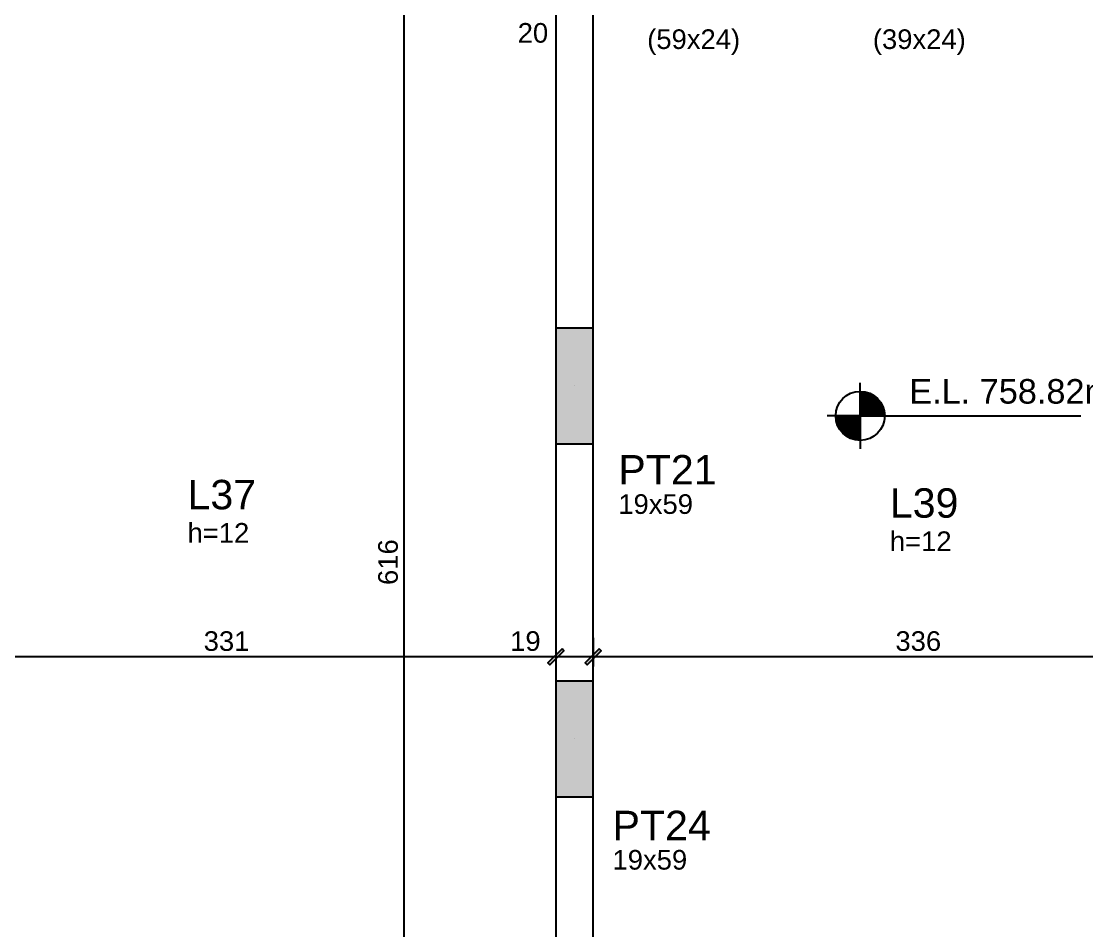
# Model space of a CAD drawing. Extents: x -1789 to 4156, y -3064 to 1391.
# Drawn here: x 127 to 669, y -1373 to -910 of the extents above; entities that cross this region are included whole.
import ezdxf

# ---------------------------------------------------------------- set-up
doc = ezdxf.new("R2010")
doc.units = 0
for name, color, linetype in [('1', 1, 'CONTINUOUS'), ('2', 2, 'CONTINUOUS'), ('3', 3, 'CONTINUOUS'), ('37', 8, 'CONTINUOUS'), ('4', 4, 'CONTINUOUS'), ('5', 5, 'CONTINUOUS')]:
    doc.layers.add(name, color=color, linetype=linetype)
doc.styles.add('TQS_ARIAL', font='arial.ttf')

msp = doc.modelspace()

# ---------------------------------------------------------------- linework, layer by layer
at = {"layer": '1', "linetype": 'Continuous'}
for p, q in [((321.42245, -870.2197), (321.42245, -1496.2196)), ((408.5036, -1095.7197), (408.5036, -1095.7197)), ((399.0036, -1225.56275), (399.0036, -1238.809)), ((399.0036, -1225.56275), (399.0036, -1238.809)), ((418.0036, -1224.23595), (418.0036, -1238.809)), ((418.0036, -1224.23595), (418.0036, -1238.809)), ((404.0036, -1233.809), (63.0036, -1233.809)), ((423.0036, -1233.809), (394.0036, -1233.809)), ((759.0036, -1233.809), (413.0036, -1233.809)), ((408.5036, -1275.7197), (408.5036, -1275.7197))]:
    msp.add_line(p, q, dxfattribs=at)
for points in [[(402.09775, -1229.831), (394.95245, -1236.97625), (395.83635, -1237.86015), (402.98165, -1230.71485), (402.09775, -1229.831)], [(402.09775, -1229.831), (394.95245, -1236.97625), (395.83635, -1237.86015), (402.98165, -1230.71485), (402.09775, -1229.831)], [(421.09775, -1229.831), (413.95245, -1236.97625), (414.83635, -1237.86015), (421.98165, -1230.71485), (421.09775, -1229.831)], [(421.09775, -1229.831), (413.95245, -1236.97625), (414.83635, -1237.86015), (421.98165, -1230.71485), (421.09775, -1229.831)]]:
    msp.add_lwpolyline(points, dxfattribs=at)
for points in [[(402.09775, -1229.831), (394.95245, -1236.97625), (395.83635, -1237.86015)], [(402.09775, -1229.831), (394.95245, -1236.97625), (395.83635, -1237.86015)], [(402.09775, -1229.831), (395.83635, -1237.86015), (402.98165, -1230.71485)], [(402.09775, -1229.831), (395.83635, -1237.86015), (402.98165, -1230.71485)], [(402.09775, -1229.831), (402.98165, -1230.71485), (402.09775, -1229.831)], [(402.09775, -1229.831), (402.98165, -1230.71485), (402.09775, -1229.831)], [(421.09775, -1229.831), (413.95245, -1236.97625), (414.83635, -1237.86015)], [(421.09775, -1229.831), (413.95245, -1236.97625), (414.83635, -1237.86015)], [(421.09775, -1229.831), (414.83635, -1237.86015), (421.98165, -1230.71485)], [(421.09775, -1229.831), (414.83635, -1237.86015), (421.98165, -1230.71485)], [(421.09775, -1229.831), (421.98165, -1230.71485), (421.09775, -1229.831)], [(421.09775, -1229.831), (421.98165, -1230.71485), (421.09775, -1229.831)]]:
    msp.add_solid(points, dxfattribs=at)
at = {"layer": '2', "linetype": 'Continuous'}
for p, q in [((399.0036, -910.914), (399.0036, -910.914)), ((554.0529, -1111.01235), (554.0529, -1094.23305)), ((554.0529, -1098.51235), (554.0529, -1123.51235)), ((554.0529, -1099.1197), (557.88555, -1099.1197)), ((554.0529, -1099.91255), (559.7871, -1099.91255)), ((554.0529, -1100.7054), (561.118, -1100.7054)), ((554.0529, -1101.49825), (562.1604, -1101.49825)), ((554.0529, -1102.29105), (563.0017, -1102.29105)), ((554.0529, -1103.0839), (563.7079, -1103.0839)), ((554.0529, -1103.87675), (564.3161, -1103.87675)), ((554.0529, -1104.6696), (564.8241, -1104.6696)), ((554.0529, -1105.46245), (565.25325, -1105.46245)), ((554.0529, -1106.2553), (565.61235, -1106.2553)), ((554.0529, -1107.04815), (565.90765, -1107.04815)), ((554.0529, -1111.01235), (537.2736, -1111.01235)), ((554.05285, -1111.80515), (541.55285, -1111.80515)), ((541.5529, -1111.01235), (566.5529, -1111.01235)), ((554.05285, -1112.598), (541.65385, -1112.598)), ((554.0529, -1107.84095), (566.1439, -1107.84095)), ((554.0529, -1108.6338), (566.3245, -1108.6338)), ((554.0529, -1109.42665), (566.4519, -1109.42665)), ((554.0529, -1110.2195), (566.5271, -1110.2195)), ((554.0529, -1111.01235), (666.5529, -1111.01235)), ((554.0529, -1111.01235), (554.0529, -1127.79165)), ((554.05285, -1113.39085), (541.7812, -1113.39085)), ((554.05285, -1114.1837), (541.9618, -1114.1837)), ((554.05285, -1114.9765), (542.1981, -1114.9765)), ((554.05285, -1115.7694), (542.4934, -1115.7694)), ((554.05285, -1116.5622), (542.85245, -1116.5622)), ((554.05285, -1117.35505), (543.2816, -1117.35505)), ((554.05285, -1118.1479), (543.78965, -1118.1479)), ((554.05285, -1118.94075), (544.389, -1118.94075)), ((554.05285, -1119.73355), (545.098, -1119.73355)), ((554.05285, -1120.52645), (545.9453, -1120.52645)), ((554.05285, -1121.31925), (546.9806, -1121.31925)), ((554.05285, -1122.1121), (548.3044, -1122.1121)), ((554.05285, -1122.90495), (550.20375, -1122.90495)), ((399.0036, -1220.56275), (399.0036, -1220.56275)), ((399.0036, -1220.56275), (399.0036, -1220.56275)), ((418.0036, -1219.23595), (418.0036, -1219.23595)), ((418.0036, -1219.23595), (418.0036, -1219.23595))]:
    msp.add_line(p, q, dxfattribs=at)
msp.add_circle((554.0529, -1111.01235), 12.5, dxfattribs=at)
at = {"layer": '3', "linetype": 'Continuous'}
for points in [[(399.0036, -875.2197), (399.0036, -1066.2197)], [(418.0036, -1066.2197), (418.0036, -875.2197)], [(399.0036, -1125.2197), (399.0036, -1246.2197)], [(418.0036, -1246.2197), (418.0036, -1125.2197)], [(399.0036, -1305.2197), (399.0036, -1461.2197)], [(418.0036, -1461.2197), (418.0036, -1305.2197)]]:
    msp.add_lwpolyline(points, dxfattribs=at)
at = {"layer": '37', "linetype": 'Continuous'}
for points in [[(399.0036, -1125.2197), (418.0036, -1125.2197), (418.0036, -1066.2197)], [(399.0036, -1125.2197), (418.0036, -1066.2197), (399.0036, -1066.2197)], [(399.0036, -1125.2197), (399.0036, -1066.2197), (399.0036, -1125.2197)], [(399.0036, -1305.2197), (418.0036, -1305.2197), (418.0036, -1246.2197)], [(399.0036, -1305.2197), (418.0036, -1246.2197), (399.0036, -1246.2197)], [(399.0036, -1305.2197), (399.0036, -1246.2197), (399.0036, -1305.2197)]]:
    msp.add_solid(points, dxfattribs=at)
at = {"layer": '5', "linetype": 'Continuous'}
for points in [[(399.0036, -1125.2197), (418.0036, -1125.2197), (418.0036, -1066.2197), (399.0036, -1066.2197), (399.0036, -1125.2197)], [(399.0036, -1305.2197), (418.0036, -1305.2197), (418.0036, -1246.2197), (399.0036, -1246.2197), (399.0036, -1305.2197)]]:
    msp.add_lwpolyline(points, dxfattribs=at)

# ---------------------------------------------------------------- texts
at = {"layer": '2', "linetype": 'Continuous', "style": 'TQS_ARIAL'}
for s, height, p in [('20', 10, (379.51225, -920.7577)), ('(59x24)', 10, (445.5036, -923.9697)), ('(39x24)', 10, (560.5036, -923.9697)), ('E.L. 758.82m', 12.5, (579.0529, -1104.76235)), ('19x59', 10, (430.7835, -1160.9816)), ('h=12', 10, (211.26395, -1175.63645)), ('h=12', 10, (569.164, -1179.91375)), ('331', 10, (219.5036, -1230.809)), ('19', 10, (375.67025, -1230.809)), ('336', 10, (572.0036, -1230.809)), ('19x59', 10, (427.8361, -1342.31715))]:
    msp.add_text(s, height=height, dxfattribs=at).set_placement(p)
msp.add_text('616', height=10, rotation=90, dxfattribs=at).set_placement((318.42245, -1197.21965))
at = {"layer": '4', "linetype": 'Continuous', "style": 'TQS_ARIAL'}
for s, p in [('PT21', (430.7835, -1145.9816)), ('L37', (211.26395, -1158.63645)), ('L39', (569.164, -1162.91375)), ('PT24', (427.8361, -1327.31715))]:
    msp.add_text(s, height=15, dxfattribs=at).set_placement(p)

doc.saveas('drawing.dxf')
